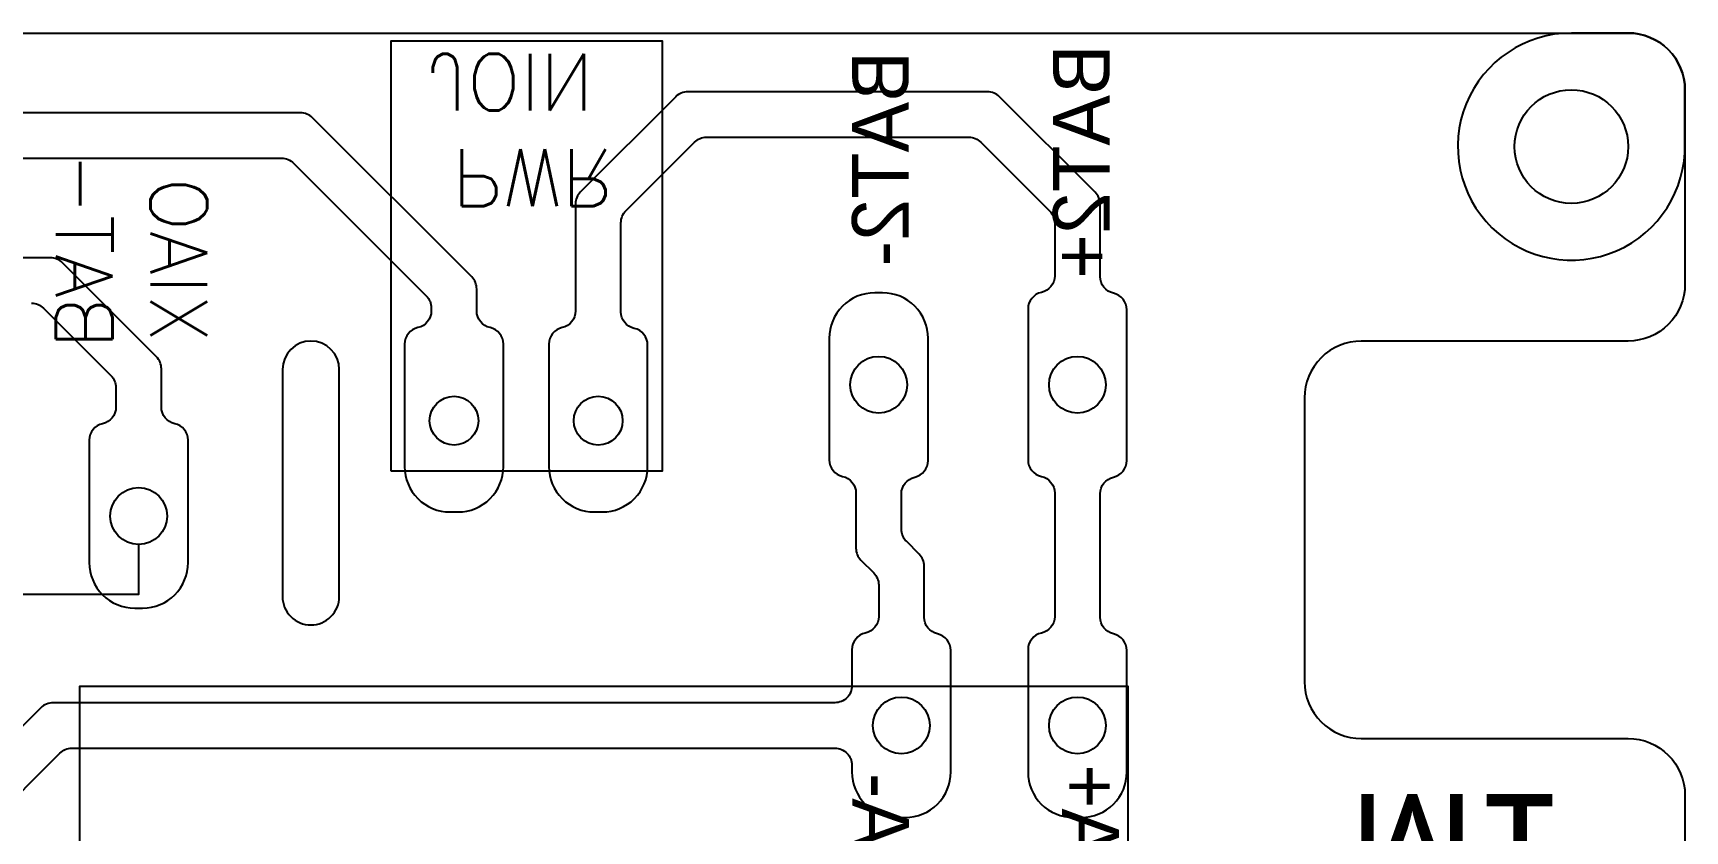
# Model space of a CAD drawing. Extents: x -38 to 99, y -101 to 35.
# Drawn here: x -12.39 to 16.7, y 9.37 to 23.43 of the extents above; entities that cross this region are included whole.
import ezdxf

# ---------------------------------------------------------------- set-up
doc = ezdxf.new("R2010")
doc.units = 0
for name, color, linetype in [('DEFAULT', 7, 'CONTINUOUS'), ('HOLES', 7, 'CONTINUOUS'), ('MASK', 7, 'CONTINUOUS'), ('TRACES', 108, 'CONTINUOUS')]:
    doc.layers.add(name, color=color, linetype=linetype)
doc.styles.add('DEFAULT', font='txt')
doc.styles.add('MTXPL_CONSOLAS', font='txt.shx', dxfattribs={"height": 0.2})

# ---------------------------------------------------------------- blocks, each defined once
blk = doc.blocks.new('*X3')
at = {"layer": 'MASK', "extrusion": (0, 0, -1), "style": 'MTXPL_CONSOLAS'}
for s, p in [('BAT-', (11.993, 17.86)), ('XIAO', (10.326, 17.967))]:
    blk.add_text(s, height=1, rotation=90, dxfattribs=at).set_placement(p)
blk = doc.blocks.new('*X9')
at = {"layer": 'MASK', "extrusion": (0, 0, -1), "style": 'MTXPL_CONSOLAS'}
for s, p in [('JOIN', (5.435, 23.06)), ('PWR', (5.011, 21.379))]:
    blk.add_text(s, height=1, rotation=180, dxfattribs=at).set_placement(p)

msp = doc.modelspace()

# ---------------------------------------------------------------- linework, layer by layer
at = {"layer": 'DEFAULT'}
msp.add_lwpolyline([(-33, -12), (-33, -15, -0.414214), (-34, -16), (-37, -16, -0.414214), (-38, -15), (-38, 22.426, -0.414214), (-37, 23.426), (15.7, 23.426, -0.414214), (16.7, 22.426), (16.7, 19, -0.414214), (15.7, 18), (11, 18, 0.414214), (10, 17), (10, 12, 0.414214), (11, 11), (15.7, 11, -0.414214), (16.7, 10), (16.7, -15, -0.414214), (15.7, -16), (-13, -16, -0.414214), (-14, -15), (-14, -12, 0.414214), (-15, -11), (-32, -11, 0.414214)], format="xyb", close=True, dxfattribs=at)
msp.add_circle((14.7, 21.426), 1, dxfattribs=at)
at = {"layer": 'HOLES'}
msp.add_lwpolyline([(-7.5, 13, 0.414214), (-7, 13.5), (-7, 17.5, 1), (-8, 17.5), (-8, 13.5, 0.414214)], format="xyb", close=True, dxfattribs=at)
for centre, radius in [((14.7, 21.426), 1), ((2.5, 17.23), 0.5), ((6, 17.23), 0.5), ((-4.979, 16.598), 0.43), ((-2.439, 16.598), 0.43), ((-10.533, 14.918), 0.5), ((2.9, 11.23), 0.5), ((6, 11.23), 0.5)]:
    msp.add_circle(centre, radius, dxfattribs=at)
at = {"layer": 'MASK'}
for points in [[(-6.089, 15.716), (-1.306, 15.716), (-1.306, 23.284), (-6.089, 23.284)], [(-11.574, -8.276), (6.892, -8.276), (6.892, 11.915), (-11.574, 11.915)]]:
    msp.add_lwpolyline(points, close=True, dxfattribs=at)
msp.add_lwpolyline([(-10.533, 14.418), (-10.533, 13.535), (-13.025, 13.535), (-13.025, 2.057), (-24.014, 2.057)], dxfattribs=at)
at = {"layer": 'TRACES'}
for points in [[(16.7, 21.47), (16.7, 22.426, 0.414214), (15.7, 23.426), (14.7, 23.426, 2.452529)], [(6.87, 10.41), (6.87, 12.55, 0.3516), (6.635, 12.843, -0.3516), (6.4, 13.136), (6.4, 15.31, -0.3516), (6.635, 15.603, 0.3516), (6.87, 15.896), (6.87, 18.55, 0.3516), (6.635, 18.843, -0.3516), (6.4, 19.136), (6.4, 20.409, 0.198912), (6.312, 20.621), (4.629, 22.304, 0.198912), (4.417, 22.392), (-0.862, 22.392, 0.198912), (-1.074, 22.304), (-2.751, 20.627, 0.198912), (-2.839, 20.415), (-2.839, 18.53, -0.3516), (-3.074, 18.237, 0.3516), (-3.309, 17.945), (-3.309, 15.79, 0.414214), (-2.509, 14.99), (-2.369, 14.99, 0.414214), (-1.569, 15.79), (-1.569, 17.93, 0.3516), (-1.804, 18.223, -0.3516), (-2.039, 18.516), (-2.039, 20.084, -0.198912), (-1.951, 20.296), (-0.743, 21.504, -0.198912), (-0.531, 21.592), (4.085, 21.592, -0.198912), (4.298, 21.504), (5.512, 20.29, -0.198912), (5.6, 20.077), (5.6, 19.15, -0.3516), (5.365, 18.857, 0.3516), (5.13, 18.564), (5.13, 15.91, 0.3516), (5.365, 15.617, -0.3516), (5.6, 15.324), (5.6, 13.15, -0.3516), (5.365, 12.857, 0.3516), (5.13, 12.564), (5.13, 10.41, 0.414214), (5.93, 9.61), (6.07, 9.61, 0.414214)]]:
    msp.add_lwpolyline(points, format="xyb", close=True, dxfattribs=at)
for points in [[(-31.586, 21.222), (-8.016, 21.222, -0.198912), (-7.804, 21.134), (-5.467, 18.798, -0.198912), (-5.379, 18.585), (-5.379, 18.53, -0.3516), (-5.614, 18.237, 0.3516), (-5.849, 17.945), (-5.849, 15.79, 0.414214), (-5.049, 14.99), (-4.909, 14.99, 0.414214), (-4.109, 15.79), (-4.109, 17.945, 0.3516), (-4.344, 18.237, -0.3516), (-4.579, 18.53), (-4.579, 18.917, 0.198912), (-4.667, 19.129), (-7.472, 21.934, 0.198912), (-7.685, 22.022), (-31.917, 22.022, 0.198912)], [(-12.42, 18.667, -0.198912), (-12.208, 18.579), (-11.021, 17.393, -0.198912), (-10.933, 17.181), (-10.933, 16.838, -0.3516), (-11.168, 16.545, 0.3516), (-11.403, 16.253), (-11.403, 14.098, 0.414214), (-10.603, 13.298), (-10.463, 13.298, 0.414214), (-9.663, 14.098), (-9.663, 16.253, 0.3516), (-9.898, 16.545, -0.3516), (-10.133, 16.838), (-10.133, 17.512, 0.198912), (-10.221, 17.724), (-11.876, 19.379, 0.198912), (-12.088, 19.467), (-31.008, 19.467, 0.198912)], [(-13.162, 9.502), (-11.922, 10.742, -0.198912), (-11.71, 10.83), (1.73, 10.83, -0.414214), (2.03, 10.53), (2.03, 10.41, 0.414214), (2.83, 9.61), (2.97, 9.61, 0.414214), (3.77, 10.41), (3.77, 12.55, 0.3516), (3.535, 12.843, -0.3516), (3.3, 13.136), (3.3, 14.036, 0.198912), (3.212, 14.248), (2.988, 14.473, -0.198912), (2.9, 14.685), (2.9, 15.31, -0.3516), (3.135, 15.603, 0.3516), (3.37, 15.896), (3.37, 18.05, 0.414214), (2.57, 18.85), (2.43, 18.85, 0.414214), (1.63, 18.05), (1.63, 15.91, 0.3516), (1.865, 15.617, -0.3516), (2.1, 15.324), (2.1, 14.353, 0.198912), (2.188, 14.141), (2.412, 13.917, -0.198912), (2.5, 13.705), (2.5, 13.15, -0.3516), (2.265, 12.857, 0.3516), (2.03, 12.564), (2.03, 11.93, -0.414214), (1.73, 11.63), (-12.041, 11.63, 0.198912), (-12.254, 11.542), (-13.962, 9.834, 0.198912)]]:
    msp.add_lwpolyline(points, format="xyb", dxfattribs=at)

# ---------------------------------------------------------------- block references
at = {"layer": 'MASK'}
for name in ['*X9', '*X3']:
    msp.add_blockref(name, (0, 0), dxfattribs=at)

# ---------------------------------------------------------------- texts
at = {"layer": 'MASK', "extrusion": (0, 0, -1), "style": 'DEFAULT'}
for s, height, rotation, p in [('BAT2-', 1, 270, (-3.031, 23.106)), ('BAT2+', 1, 270, (-6.569, 23.226)), ('TCA+', 1, 90, (-5.731, 7.092)), ('TCA-', 1, 90, (-2.037, 7.273)), ('M1', 2, 180, (-10.779, 10.021))]:
    msp.add_text(s, height=height, rotation=rotation, dxfattribs=at).set_placement(p)

doc.saveas('drawing.dxf')
